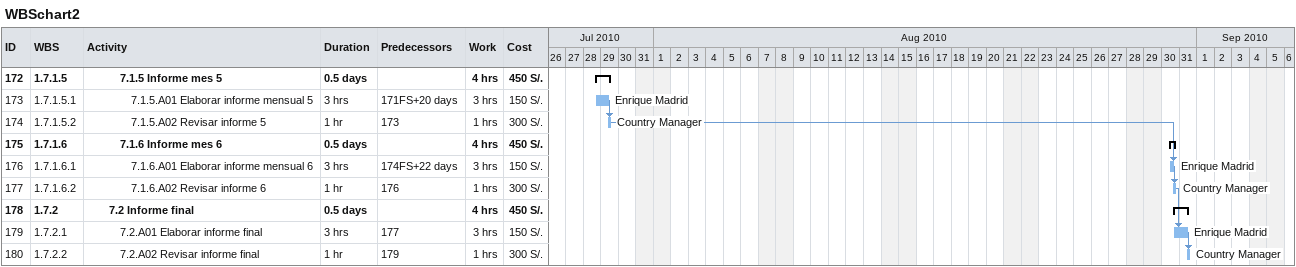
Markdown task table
WBSchart2

| ID | WBS | Task | Duration | Start | Finish | Predecessors | Resources | Work (h) | Cost (S/.) |
|---|---|---|---|---|---|---|---|---|---|
| 172 | 1.7.1.5 | **7.1.5 Informe mes 5** | 0.5d | 2010-07-28 | 2010-07-29 |  |  | 4 | 450 |
| 173 | 1.7.1.5.1 | 7.1.5.A01 Elaborar informe mensual 5 | 3h | 2010-07-28 | 2010-07-29 | 171FS+20d | Enrique Madrid | 3 | 150 |
| 174 | 1.7.1.5.2 | 7.1.5.A02 Revisar informe 5 | 1h | 2010-07-29 | 2010-07-29 | 173 | Country Manager | 1 | 300 |
| 175 | 1.7.1.6 | **7.1.6 Informe mes 6** | 0.5d | 2010-08-30 | 2010-08-30 |  |  | 4 | 450 |
| 176 | 1.7.1.6.1 | 7.1.6.A01 Elaborar informe mensual 6 | 3h | 2010-08-30 | 2010-08-30 | 174FS+22d | Enrique Madrid | 3 | 150 |
| 177 | 1.7.1.6.2 | 7.1.6.A02 Revisar informe 6 | 1h | 2010-08-30 | 2010-08-30 | 176 | Country Manager | 1 | 300 |
| 178 | 1.7.2 | **7.2 Informe final** | 0.5d | 2010-08-30 | 2010-08-31 |  |  | 4 | 450 |
| 179 | 1.7.2.1 | 7.2.A01 Elaborar informe final | 3h | 2010-08-30 | 2010-08-31 | 177 | Enrique Madrid | 3 | 150 |
| 180 | 1.7.2.2 | 7.2.A02 Revisar informe final | 1h | 2010-08-31 | 2010-08-31 | 179 | Country Manager | 1 | 300 |
